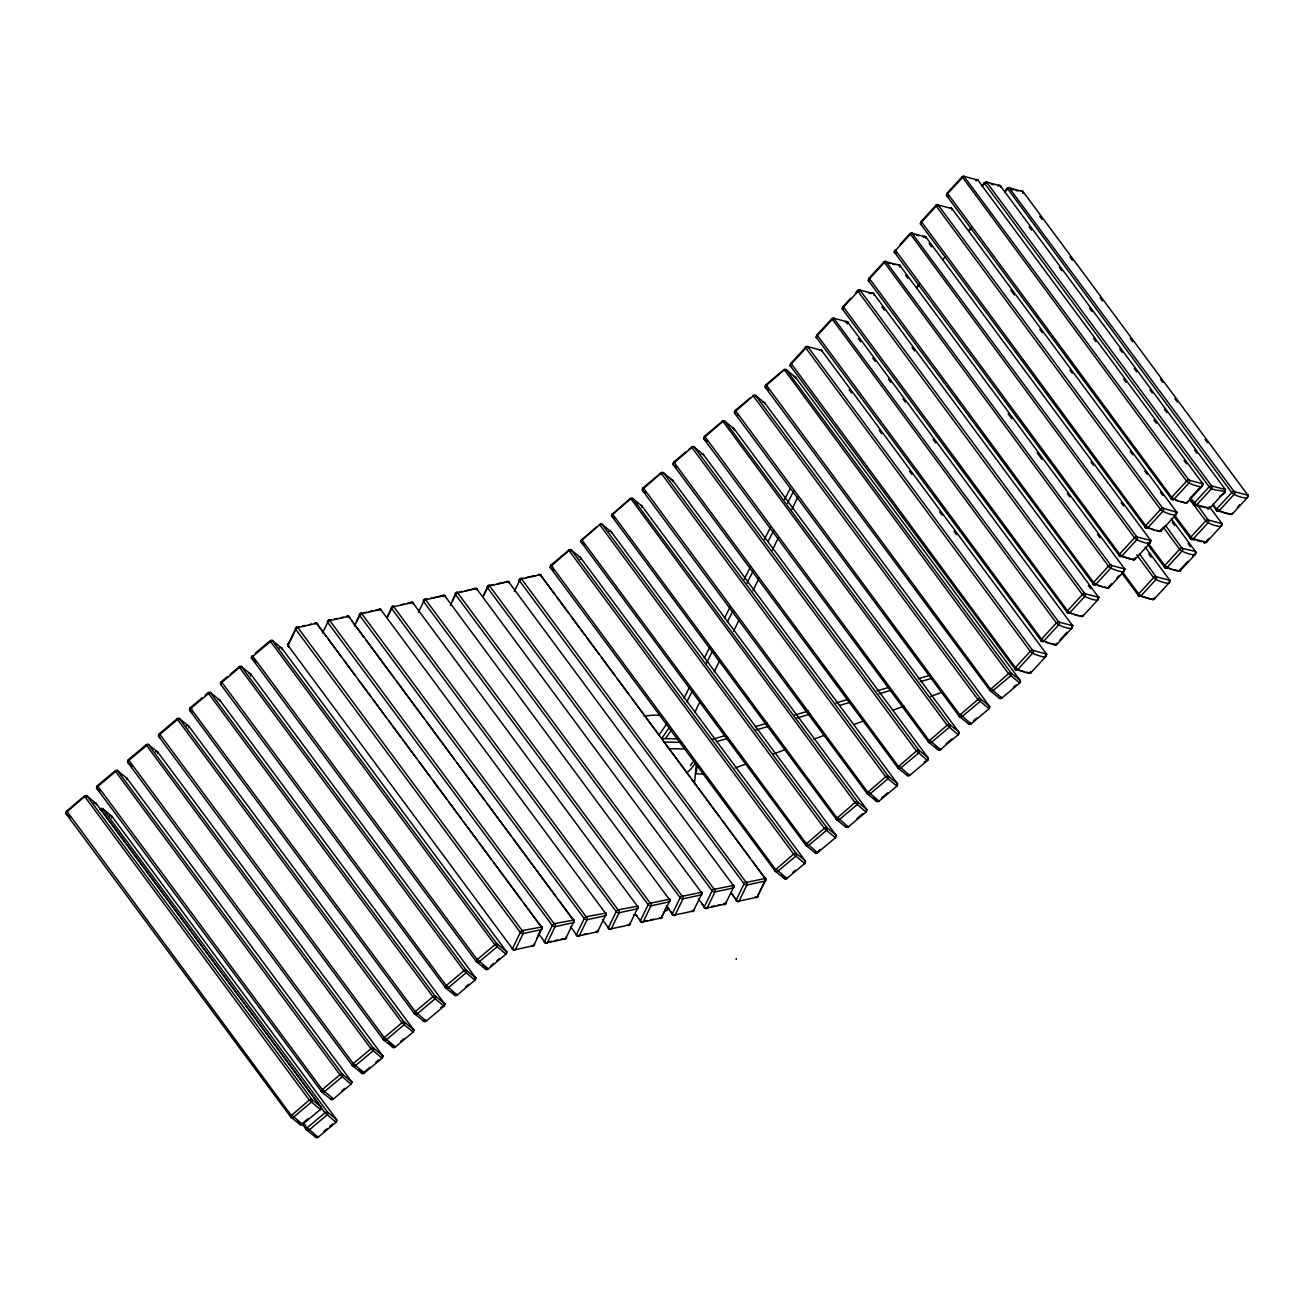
<?xml version="1.0" encoding="UTF-8"?>
<svg xmlns="http://www.w3.org/2000/svg" width="1314" height="1314" viewBox="0 0 1314 1314"><rect width="100%" height="100%" fill="white"/><g stroke="black" fill="none" stroke-linecap="round" stroke-linejoin="round"><path stroke-width="1.5" d="M291.494 1115.75L66.718 810.984A2.185 1.889 -50.9 0 0 66.193 813.908L290.755 1116.999L299.74 1124.291A2.185 1.889 -50.9 0 0 302.532 1124.423L302.696 1124.242M307.213 1128.529L303.665 1122.797M775.835 869.802L550.796 564.889L552.553 566.235M806.55 844.031L581.79 539.726L596.523 526.881M837.248 818.261L612.505 513.971L630.178 498.63A2.185 1.889 -50.9 0 1 632.97 498.762L641.955 506.054L866.517 809.145A2.185 1.051 -36.5 0 1 866.632 810.032M867.963 792.49L643.187 487.724A2.185 1.889 -50.9 0 0 642.661 490.648L867.224 793.722L876.208 801.014A2.185 1.889 -50.9 0 0 879 801.146L879.165 800.982M898.661 766.719L673.622 461.805L675.38 463.169M929.376 740.948L704.6 436.182A2.185 1.889 -50.9 0 0 704.074 439.106L928.637 742.18L937.621 749.473A2.185 1.051 -36.5 0 0 938.705 749.555M960.074 715.177L735.298 410.411A2.185 1.889 -50.9 0 0 734.772 413.335L959.335 716.409L968.319 723.702A2.185 1.889 -50.9 0 0 971.112 723.85L971.095 723.373M990.789 689.407L766.013 384.641A2.185 1.889 -50.9 0 0 765.487 387.564L990.05 690.638L999.034 697.931A2.185 1.889 -50.9 0 0 1001.826 698.079L1001.531 697.225A2.185 1.051 -36.5 0 1 999.034 697.931M694.433 783.702L696.453 763.352M696.995 766.259L696.239 773.897L704.14 774.012M342.445 1074.376L117.275 770.431M373.422 1048.375L148.252 744.43L157.894 752.249L382.867 1056.029L373.472 1048.03A2.185 1.051 -36.5 0 0 370.975 1048.753L353.269 1063.601A2.185 1.051 -36.5 0 0 352.448 1065.687L352.842 1066.015M404.4 1022.374L179.246 718.429L188.871 726.248L413.844 1030.028L404.449 1022.029A2.185 1.051 -36.5 0 0 401.953 1022.752L384.246 1037.6A2.185 1.051 -36.5 0 0 383.425 1039.686L383.836 1040.015M435.394 996.373L210.224 692.412L219.865 700.247L444.822 1004.027L435.443 996.028A2.185 1.051 -36.5 0 0 432.93 996.751L415.224 1011.599A2.185 1.051 -36.5 0 0 414.419 1013.685L414.813 1014.014M466.371 970.373L241.201 666.412L250.843 674.246L475.816 978.027M497.349 944.372L272.195 640.411L281.82 648.245L506.793 952.026L497.398 944.027A2.185 1.051 -36.5 0 0 494.902 944.733L477.196 959.598A2.185 1.051 -36.5 0 0 476.374 961.667L476.785 962.012M316.559 623.082L541.023 926.551A2.185 1.051 -36.5 0 1 542.009 927.7A2.185 1.396 25.9 0 1 541.434 929.589L533.648 945.669L515.384 949.628A2.185 1.298 77.8 0 1 513.511 949.611A2.185 1.051 -36.5 0 1 512.542 948.478L520.328 932.398A2.185 1.051 -36.5 0 1 522.758 930.526L541.746 926.994M348.522 616.151L572.986 919.619A2.185 1.051 -36.5 0 1 573.972 920.753A2.185 1.396 25.9 0 1 573.397 922.658L565.611 938.738L547.347 942.696A2.185 1.298 77.8 0 1 545.474 942.664A2.185 1.051 -36.5 0 1 544.489 941.53L552.291 925.467A2.185 1.051 -36.5 0 1 554.722 923.594L573.709 920.046M380.485 609.203L605.935 913.821A2.185 1.396 25.9 0 1 605.36 915.727L597.574 931.79L579.31 935.765A2.185 1.298 77.8 0 1 578.111 936.291M412.448 602.272L637.898 906.89A2.185 1.396 25.9 0 1 637.306 908.795L629.521 924.859L611.256 928.817A2.185 1.298 77.8 0 1 609.4 928.801A2.185 1.051 -36.5 0 1 608.415 927.668L616.2 911.588A2.185 1.051 -36.5 0 1 618.648 909.715L637.619 906.184M444.411 595.341L668.875 898.809A2.185 1.051 -36.5 0 1 669.861 899.959A2.185 1.396 25.9 0 1 669.269 901.847L661.484 917.928L643.219 921.886A2.185 1.298 77.8 0 1 641.363 921.87A2.185 1.051 -36.5 0 1 640.378 920.72L635.549 914.216M476.374 588.409L701.807 893.011A2.185 1.396 25.9 0 1 701.233 894.916L693.447 910.98L675.182 914.955A2.185 1.298 77.8 0 1 673.639 915.267M508.337 581.461L733.77 886.079A2.185 1.396 25.9 0 1 733.196 887.985L725.41 904.048L707.146 908.007A2.185 1.298 77.8 0 1 705.289 907.99A2.185 1.051 -36.5 0 1 704.304 906.857L698.26 898.71M540.284 574.53L764.748 878.015A2.185 1.051 -36.5 0 1 765.734 879.148A2.185 1.396 25.9 0 1 765.159 881.053L757.373 897.117L739.109 901.076A2.185 1.298 77.8 0 1 737.236 901.059A2.185 1.051 -36.5 0 1 736.267 899.926L731.438 893.405M513.413 950.006L287.98 645.388A2.185 1.396 25.9 0 1 288.554 643.482L296.34 627.419L299.378 626.762M545.376 943.074L538.461 933.383M577.339 936.126L570.424 926.452M609.302 929.195L602.387 919.521M673.228 915.332L667.282 906.775M705.175 908.385L701.66 903.096M84.917 796.235L66.998 811.838A2.185 1.051 -36.5 0 0 66.193 813.908L70.677 817.554M100.143 808.898A2.185 1.889 -50.9 0 1 102.935 809.03L111.92 816.322L336.483 1119.413A2.185 1.051 -36.5 0 1 335.661 1121.483L336.138 1122.452L325.001 1112.827L100.636 808.997M317.758 1137.086L307.295 1127.675L325.001 1112.827A2.185 1.051 -36.5 0 1 327.498 1112.104L336.483 1119.413A2.185 1.889 -50.9 0 1 335.957 1122.337L318.251 1137.185A2.185 1.889 -50.9 0 1 315.459 1137.053L306.474 1129.761L302.861 1124.866M569.258 550.27L551.354 565.874A2.185 1.051 -36.5 0 0 550.533 567.944L775.096 871.034L784.08 878.327A2.185 1.051 -36.5 0 0 785.164 878.393M599.972 524.516L582.053 540.103A2.185 1.051 -36.5 0 0 581.248 542.189L805.811 845.263L814.795 852.556A2.185 1.889 -50.9 0 0 817.587 852.687L817.554 852.211M630.671 498.745L612.767 514.332A2.185 1.051 -36.5 0 0 611.946 516.418L836.509 819.493L845.493 826.785A2.185 1.889 -50.9 0 0 848.286 826.917L848.269 826.44M661.385 472.974L643.466 488.562A2.185 1.051 -36.5 0 0 642.661 490.648L645.65 493.079M692.084 447.203L674.181 462.791A2.185 1.051 -36.5 0 0 673.359 464.877L897.922 767.951L906.906 775.244A2.185 1.889 -50.9 0 0 909.699 775.391L909.419 774.537A2.185 1.051 -36.5 0 1 906.906 775.244M722.799 421.433L704.879 437.02A2.185 1.051 -36.5 0 0 704.074 439.106L707.063 441.537M753.497 395.662L735.594 411.266A2.185 1.051 -36.5 0 0 734.772 413.335L737.778 415.766M784.212 369.891L766.308 385.495A2.185 1.051 -36.5 0 0 765.487 387.564L768.476 389.995M786.38 878.36L787.053 878.59A2.185 1.889 -50.9 0 1 784.08 878.327L781.666 875.058M817.094 852.589L820.248 849.37M1032.804 650.578L807.683 346.584L821.677 350.378M1058.854 622.195L833.733 318.202L847.727 322.012M1084.904 593.829L859.783 289.836M1110.938 565.447L885.833 261.453M1136.988 537.081L911.867 233.087M1163.038 508.715L937.917 204.705M1156.106 576.912L1139.337 553.654M1189.088 480.333L963.967 176.339L977.961 180.149M1182.157 548.529L1165.387 525.272M1211.672 486.065L986.551 182.071L1000.545 185.865M1208.207 520.163L1197.481 505.052M1234.257 491.781L1009.136 187.787L1023.13 191.598M522.545 931.15L297.49 627.074M554.508 924.218L329.453 620.142M586.471 917.287L361.416 613.195M618.434 910.339L393.379 606.263M650.397 903.408L425.342 599.332M682.36 896.476L457.305 592.4M714.323 889.529L489.251 585.453M746.286 882.597L521.215 578.521M1206.876 542.091L1206.334 542.304A2.185 1.774 -75.8 0 1 1203.805 542.304L1204.544 542.682M291.215 1115.685L309.266 1100.064A2.185 1.051 -36.5 0 1 311.779 1099.342L320.764 1106.634A2.185 1.889 -50.9 0 1 320.238 1109.558L302.532 1124.423L291.577 1114.913A2.185 1.051 -36.5 0 0 290.755 1116.999A2.185 1.889 -50.9 0 0 293.548 1117.13L311.254 1102.265A2.185 1.889 -50.9 0 0 311.779 1099.342L87.217 796.268A2.185 1.889 -50.9 0 0 84.424 796.136L309.266 1100.064L320.501 1109.706L319.943 1108.72A2.185 1.051 -36.5 0 0 320.764 1106.634L96.201 803.56L87.217 796.268A2.185 1.051 -36.5 0 0 84.704 796.974L85.196 796.317M306.934 1128.447L307.295 1127.675A2.185 1.051 -36.5 0 0 306.474 1129.761A2.185 1.889 -50.9 0 0 309.266 1129.892L326.972 1115.028A2.185 1.889 -50.9 0 0 327.498 1112.104L102.935 809.03A2.185 1.051 -36.5 0 0 100.439 809.736L99.963 808.767M775.556 869.72L793.623 854.1A2.185 1.051 -36.5 0 1 796.12 853.394L805.104 860.686A2.185 1.889 -50.9 0 1 804.579 863.61L786.872 878.458L775.917 868.948A2.185 1.051 -36.5 0 0 775.096 871.034A2.185 1.889 -50.9 0 0 777.888 871.166L795.594 856.317A2.185 1.889 -50.9 0 0 796.12 853.394L571.557 550.303A2.185 1.889 -50.9 0 0 568.765 550.172L793.623 854.1L804.759 863.725L804.989 862.74M806.27 843.949L824.321 828.329A2.185 1.051 -36.5 0 1 826.835 827.623L835.819 834.916A2.185 1.889 -50.9 0 1 835.293 837.839L817.587 852.687L806.615 843.177A2.185 1.051 -36.5 0 0 805.811 845.263A2.185 1.889 -50.9 0 0 808.603 845.395L826.309 830.547A2.185 1.889 -50.9 0 0 826.835 827.623L602.272 524.532A2.185 1.889 -50.9 0 0 599.48 524.401L824.321 828.329L835.556 837.971L834.998 836.985A2.185 1.051 -36.5 0 0 835.819 834.916L611.256 531.825L602.272 524.532A2.185 1.051 -36.5 0 0 599.759 525.255L600.252 524.582M836.969 818.179L855.036 802.558A2.185 1.051 -36.5 0 1 857.533 801.852L866.517 809.145A2.185 1.889 -50.9 0 1 865.992 812.068L848.286 826.917L837.33 817.407A2.185 1.051 -36.5 0 0 836.509 819.493A2.185 1.889 -50.9 0 0 839.301 819.624L857.007 804.776A2.185 1.889 -50.9 0 0 857.533 801.852L632.97 498.762A2.185 1.051 -36.5 0 0 630.474 499.484L630.178 498.63M867.683 792.408L885.735 776.788A2.185 1.051 -36.5 0 1 888.248 776.081L897.232 783.374A2.185 1.889 -50.9 0 1 896.706 786.298L879 801.146L868.028 791.652A2.185 1.051 -36.5 0 0 867.224 793.722A2.185 1.889 -50.9 0 0 870.016 793.853L887.722 779.005A2.185 1.889 -50.9 0 0 888.248 776.081L663.685 473.007A2.185 1.889 -50.9 0 0 660.893 472.859L885.735 776.788L896.871 786.117M898.382 766.637L916.449 751.017A2.185 1.051 -36.5 0 1 918.946 750.31L927.93 757.603A2.185 1.889 -50.9 0 1 927.405 760.527L909.699 775.391L898.743 765.881A2.185 1.051 -36.5 0 0 897.922 767.951A2.185 1.889 -50.9 0 0 900.714 768.082L918.42 753.234A2.185 1.889 -50.9 0 0 918.946 750.31L694.383 447.236A2.185 1.889 -50.9 0 0 691.591 447.089L916.449 751.017L927.684 760.658L927.126 759.673A2.185 1.051 -36.5 0 0 927.93 757.603L703.368 454.529L694.383 447.236A2.185 1.051 -36.5 0 0 691.887 447.943L692.363 447.269M929.097 740.882L947.148 725.246A2.185 1.051 -36.5 0 1 949.661 724.54L958.645 731.832A2.185 1.051 -36.5 0 1 958.547 733.113M959.795 715.112L977.862 699.475A2.185 1.051 -36.5 0 1 980.359 698.769L989.343 706.061A2.185 1.889 -50.9 0 1 988.818 708.985L971.112 723.85L960.156 714.34A2.185 1.051 -36.5 0 0 959.335 716.409A2.185 1.889 -50.9 0 0 962.127 716.557L979.833 701.692A2.185 1.889 -50.9 0 0 980.359 698.769L755.796 395.695A2.185 1.889 -50.9 0 0 753.004 395.547L977.862 699.475L988.801 708.509M990.51 689.341L1008.561 673.704A2.185 1.051 -36.5 0 1 1011.074 672.998L1020.058 680.291A2.185 1.051 -36.5 0 1 1020.173 681.178M694.843 712.385L700.132 701.331M714.225 671.865L719.497 660.811M733.59 631.328L738.879 620.274M752.955 590.807L759.131 577.897M772.336 550.27L778.496 537.377M791.701 509.75L797.861 496.84M322.521 633.102L327.712 622.393A2.185 1.396 25.9 0 1 328.303 620.487L331.342 619.83M356.373 621.588L360.266 613.556A2.185 1.298 77.8 0 1 362.122 613.572L380.764 609.368M354.484 626.17L359.675 615.445A2.185 1.396 25.9 0 1 360.266 613.556M387.022 617.334L392.213 606.608A2.185 1.396 25.9 0 0 391.638 608.513L387.745 616.545M418.41 612.291L423.601 601.582A2.185 1.396 25.9 0 1 424.176 599.677L427.231 599.02M452.246 600.777L456.139 592.745A2.185 1.298 77.8 0 1 458.011 592.762L476.654 588.557M450.373 605.36L455.564 594.651A2.185 1.396 25.9 0 1 456.139 592.745M482.911 596.523L488.102 585.798L494.195 584.484M483.634 595.735L487.527 587.703A2.185 1.396 25.9 0 1 488.102 585.798A2.185 1.298 77.8 0 1 489.974 585.83L508.617 581.626M518.767 581.544L520.065 578.866L523.103 578.209M514.3 591.481L519.49 580.772A2.185 1.396 25.9 0 1 520.065 578.866A2.185 1.298 77.8 0 1 521.921 578.899L540.58 574.694M536.818 938.41L542.009 927.7L523.892 903.244M577.437 935.732A2.185 1.051 -36.5 0 1 576.452 934.599L584.237 918.535A2.185 1.051 -36.5 0 1 586.685 916.646L605.672 913.115M636.6 909.567L637.898 906.89A2.185 1.051 -36.5 0 0 636.912 905.757A2.185 1.298 77.8 0 1 637.306 908.795L619.058 912.754A2.185 1.396 25.9 0 1 616.2 911.588L391.638 608.513A2.185 1.051 -36.5 0 1 394.085 606.641L412.727 602.436M660.449 918.092L659.628 917.895A2.185 1.298 77.8 0 0 661.484 917.928A2.185 1.396 25.9 0 0 662.059 916.022L665.968 907.99M756.453 896.706A2.185 1.051 -36.5 0 1 755.501 897.084A2.185 1.298 77.8 0 0 757.373 897.117A2.185 1.396 25.9 0 0 757.948 895.212L765.734 879.148L752.462 861.212M683.904 698.243L689.456 687.304M704.238 658.133L709.774 647.194M724.556 618.023L730.091 607.084M743.954 579.737L750.425 566.975M764.272 539.627L770.743 526.865M784.606 499.517L790.141 488.578M686.811 701.873L692.347 690.934M706.209 663.586L712.664 650.824M727.447 621.653L732.998 610.714M746.845 583.367L753.316 570.605M768.099 541.434L773.65 530.495M787.497 503.147L793.968 490.385M690.474 765.619L692.692 762.219M658.922 735.134L667.019 723.505M669.697 726.971L661.599 738.599L677.794 738.797M665.475 738.599L671.142 730.453M569.537 550.352L569.061 551.009A2.185 1.051 -36.5 0 1 571.557 550.303L580.542 557.596L805.104 860.686A2.185 1.051 -36.5 0 1 804.694 862.378M630.95 498.811L855.036 802.558L866.271 812.2L865.712 811.214M661.665 473.04L661.172 473.713A2.185 1.051 -36.5 0 1 663.685 473.007L672.669 480.3L897.232 783.374A2.185 1.051 -36.5 0 1 896.805 785.066M723.078 421.498L947.148 725.246L958.3 734.887L958.514 733.902M753.776 395.728L753.3 396.401A2.185 1.051 -36.5 0 1 755.796 395.695L764.781 402.987L989.343 706.061A2.185 1.051 -36.5 0 1 988.933 707.753M784.491 369.973L1008.561 673.704L1019.5 682.738M790.322 365.325A2.185 1.774 -75.8 0 1 790.962 363.255L805.843 347.044A2.185 1.774 -75.8 0 1 808.373 347.044A2.185 1.051 -36.5 0 0 805.745 348.259L790.864 364.471A2.185 1.051 -36.5 0 0 790.699 366.294L1015.591 669.762M816.257 337.484L816.75 337.928A2.185 1.774 -75.8 0 1 817.012 334.873L831.893 318.661A2.185 1.774 -75.8 0 1 834.423 318.678A2.185 1.051 -36.5 0 0 831.795 319.877L816.914 336.088A2.185 1.051 -36.5 0 0 816.75 337.928L1041.641 641.38M1067.691 613.014L842.8 309.562A2.185 1.774 -75.8 0 1 843.062 306.507L850.503 298.393M855.463 292.989L857.943 290.295A2.185 1.774 -75.8 0 1 860.473 290.295L873.777 293.63M1093.724 584.648L868.833 281.18A2.185 1.774 -75.8 0 1 869.096 278.125L883.977 261.913A2.185 1.774 -75.8 0 1 886.507 261.929L899.811 265.264M900.106 244.355L910.027 233.547A2.185 1.774 -75.8 0 1 912.557 233.564L925.861 236.898M1145.824 527.899L920.933 224.431A2.185 1.774 -75.8 0 1 921.196 221.393L936.077 205.181A2.185 1.774 -75.8 0 1 938.607 205.181L951.911 208.515L1176.786 512.296L1163.169 508.255A2.185 1.051 -36.5 0 0 1160.541 509.471L1145.66 525.682A2.185 1.051 -36.5 0 0 1145.496 527.522L1145.578 527.735M949.168 196.624L946.983 196.065A2.185 1.774 -75.8 0 1 947.246 193.01L962.127 176.799A2.185 1.774 -75.8 0 1 964.657 176.815A2.185 1.051 -36.5 0 0 962.029 178.014L947.148 194.226A2.185 1.051 -36.5 0 0 946.983 196.065L1171.874 499.517M982.231 185.225L984.712 182.531A2.185 1.774 -75.8 0 1 987.241 182.531A2.185 1.051 -36.5 0 0 984.613 183.746L982.133 186.44M916.745 286.879L919.225 284.185M968.845 230.131L971.325 227.437M1004.816 190.957L1007.296 188.247A2.185 1.774 -75.8 0 1 1009.825 188.263A2.185 1.051 -36.5 0 0 1007.197 189.479L1004.717 192.173M916.646 288.095L919.127 285.401M942.696 259.729L945.177 257.018M968.746 231.363L971.227 228.652M1043.431 657.986L1045.911 655.292A2.185 1.051 -36.5 0 0 1046.075 653.452L821.431 350.165M1059.56 640.427L1067.001 632.313M1109.164 586.389L1111.644 583.679M1116.604 578.275L1119.085 575.581M1150.095 541.795L1147.615 544.505L1164.943 567.714M1160.853 530.018A2.185 1.051 -36.5 0 0 1161.264 529.641L1163.744 526.93M1189.794 498.564L1199.715 487.757M1219.819 496.183C1234.996 487.79 1214.596 493.473 1209.176 486.821L984.17 182.761L986.896 183.089M1179.529 570.177A2.185 1.051 -36.5 0 0 1180.383 569.471L1187.823 561.357M1192.784 555.953L1195.264 553.26A2.185 1.051 -36.5 0 0 1195.428 551.42L1171.283 518.833M1206.433 541.089L1208.913 538.395M1237.443 507.319L1239.923 504.609M522.266 930.985L522.758 930.526A2.185 1.298 77.8 0 1 523.169 933.564L515.384 949.628A2.185 1.396 25.9 0 1 512.542 948.478M554.229 924.054L554.722 923.594A2.185 1.298 77.8 0 1 555.132 926.616L547.347 942.696A2.185 1.396 25.9 0 1 544.489 941.53M586.192 917.123L586.685 916.646A2.185 1.298 77.8 0 1 587.095 919.685L579.31 935.765A2.185 1.396 25.9 0 1 576.452 934.599M618.155 910.191L618.648 909.715A2.185 1.298 77.8 0 1 619.058 912.754L611.256 928.817A2.185 1.396 25.9 0 1 608.415 927.668M650.118 903.244L669.582 899.236M682.081 896.312L701.545 892.305M714.028 889.381L733.508 885.373M745.991 882.45L765.471 878.442L764.748 878.015A2.185 1.298 77.8 0 1 765.159 881.053L746.894 885.012A2.185 1.396 25.9 0 1 744.053 883.846L519.49 580.772A2.185 1.051 -36.5 0 1 521.921 578.899L521.1 578.702M66.718 810.984L84.424 796.136L85.919 797.352M321.864 1092.016L96.891 788.597A2.185 1.889 -50.9 0 1 97.417 785.673L115.123 770.825L339.981 1074.753L351.216 1084.395L350.657 1083.409M132.369 766.243L127.885 762.596A2.185 1.889 -50.9 0 1 128.411 759.673L146.117 744.824A2.185 1.889 -50.9 0 1 148.909 744.956A2.185 1.051 -36.5 0 0 146.396 745.662L128.706 760.527A2.185 1.051 -36.5 0 0 127.885 762.596L352.448 1065.687L362.089 1073.472M160.357 737.811L158.863 736.596A2.185 1.889 -50.9 0 1 159.388 733.672L177.094 718.824A2.185 1.889 -50.9 0 1 179.887 718.955A2.185 1.051 -36.5 0 0 177.39 719.661L159.684 734.526A2.185 1.051 -36.5 0 0 158.863 736.596L383.425 1039.686L393.067 1047.472M202.175 697.767L190.382 707.671A2.185 1.889 -50.9 0 0 189.857 710.595L414.419 1013.685L424.061 1021.471L423.404 1020.978A2.185 1.051 -36.5 0 0 425.9 1020.255L426.459 1021.241L415.224 1011.599L190.103 707.54L191.877 708.887M205.132 695.287L208.072 692.823A2.185 1.889 -50.9 0 1 210.881 692.954A2.185 1.051 -36.5 0 0 208.368 693.661L190.661 708.525A2.185 1.051 -36.5 0 0 189.857 710.595L192.846 713.026M445.791 988.013L220.834 684.594A2.185 1.889 -50.9 0 1 221.36 681.67L227.256 676.726M230.213 674.246L239.066 666.822A2.185 1.889 -50.9 0 1 241.858 666.954A2.185 1.051 -36.5 0 0 239.362 667.66L221.655 682.524A2.185 1.051 -36.5 0 0 220.834 684.594L220.489 684.019M255.294 653.189L270.043 640.821L494.902 944.733L506.136 954.391L505.578 953.406M643.187 487.724L660.893 472.859L662.387 474.075M685.694 452.049L673.885 461.953A2.185 1.889 -50.9 0 0 673.359 464.877L676.365 467.308M688.635 449.569L691.591 447.089M704.6 436.182L722.306 421.318A2.185 1.889 -50.9 0 1 725.098 421.466L734.083 428.758L958.645 731.832A2.185 1.889 -50.9 0 1 958.12 734.756L940.413 749.621A2.185 1.889 -50.9 0 1 937.621 749.473L935.207 746.221M735.298 410.411L750.048 398.027M766.013 384.641L783.719 369.776A2.185 1.889 -50.9 0 1 786.511 369.924L795.496 377.217L1020.058 680.291A2.185 1.889 -50.9 0 1 1019.533 683.214L1001.826 698.079L990.871 688.569A2.185 1.051 -36.5 0 0 990.05 690.638A2.185 1.889 -50.9 0 0 992.842 690.786L1010.548 675.922A2.185 1.889 -50.9 0 0 1011.074 672.998L786.511 369.924A2.185 1.051 -36.5 0 0 783.998 370.63L783.719 369.776M302.236 1123.569L308.133 1118.625M341.804 1090.834L344.744 1088.37M363.929 1072.273L369.842 1067.313M375.738 1062.353L378.678 1059.889M400.819 1041.312L403.776 1038.832M440.65 1007.887L443.606 1005.407A2.185 1.051 -36.5 0 0 444.428 1003.321A2.185 1.889 -50.9 0 1 443.902 1006.245L426.196 1021.109A2.185 1.889 -50.9 0 1 423.404 1020.978M465.731 986.83L468.687 984.35M490.812 965.79L493.768 963.31M496.725 960.83L499.665 958.349M323.868 1131.387L326.808 1128.907M329.765 1126.427L332.721 1123.963M792.49 872.66L795.446 870.18M856.859 818.638L862.756 813.694M881.661 797.828L887.558 792.884M924.169 762.153L927.799 759.361M946.014 743.823L951.927 738.862M973.773 720.515L976.729 718.052M1013.34 687.321L1016.28 684.84M736.349 959.187C736.398 959.565 735.791 958.103 736.382 959.105M316.855 623.247L298.196 627.451A2.185 1.298 77.8 0 0 296.34 627.419A2.185 1.396 25.9 0 0 295.765 629.324L287.98 645.388A2.185 1.051 -36.5 0 0 288.949 646.521L288.242 646.324M348.801 616.299L330.159 620.504A2.185 1.298 77.8 0 0 328.303 620.487M444.69 595.488L426.048 599.693A2.185 1.298 77.8 0 0 424.176 599.677M1188.841 480.119L1202.885 483.831L977.715 179.936M1162.791 508.485L1163.169 508.255A2.185 1.774 -75.8 0 1 1162.906 511.31L1148.025 527.522A2.185 1.774 -75.8 0 1 1145.496 527.522L1149.881 528.622M1211.426 485.852L1225.469 489.564M1136.741 536.868L1150.801 540.58L925.614 236.668M1110.708 565.234L1124.751 568.946M1234.01 491.567L1248.054 495.296M1084.658 593.616L1098.701 597.328M1207.96 519.95L1222.02 523.662L1209.406 506.744M1058.608 621.982L1072.651 625.694M1181.91 548.316L1195.428 551.42A2.185 1.774 -75.8 0 1 1195.165 554.475L1180.284 570.687A2.185 1.774 -75.8 0 1 1177.755 570.67L1173.386 569.57M1032.558 650.348L1046.617 654.076M1155.877 576.682L1169.92 580.41L1145.233 547.199M735.232 767.934L744.808 764.419M773.552 753.908L785.049 749.703M813.793 739.174L825.291 734.969M854.034 724.457L863.626 720.943M892.37 710.431L903.868 706.226M930.69 696.404L942.187 692.199M497.152 944.125L497.398 944.027A2.185 1.889 -50.9 0 1 496.873 946.951L479.167 961.815A2.185 1.889 -50.9 0 1 476.374 961.667L251.483 658.018M466.158 970.126L475.799 978.076M435.18 996.127L435.443 996.028A2.185 1.889 -50.9 0 1 434.918 998.952L417.211 1013.817A2.185 1.889 -50.9 0 1 414.419 1013.685L414.616 1013.8M404.203 1022.128L404.449 1022.029A2.185 1.889 -50.9 0 1 403.924 1024.953L386.217 1039.817A2.185 1.889 -50.9 0 1 383.425 1039.686L383.639 1039.801M373.209 1048.129L373.472 1048.03A2.185 1.889 -50.9 0 1 372.946 1050.954L355.24 1065.818A2.185 1.889 -50.9 0 1 352.448 1065.687L352.645 1065.802M342.231 1074.129L351.873 1082.03L126.916 778.249L117.258 770.464M712.303 739.355L726.034 735.314M755.451 726.642L767.228 723.176M794.691 715.095L808.422 711.055M835.885 702.974L847.645 699.508M877.079 690.852L888.839 687.386M918.256 678.73L930.033 675.265M716.327 741.687L728.104 738.222M755.566 730.141L769.298 726.1M796.76 718.019L810.492 713.978M839.909 705.322L849.715 702.432M879.132 693.776L890.908 690.31M920.326 681.638L932.102 678.188M302.417 626.105L305.472 625.431M308.511 624.774L311.549 624.117M334.38 619.157L337.435 618.5M340.474 617.843L343.512 617.186M363.305 612.882L366.343 612.225M369.398 611.568L372.437 610.911M375.476 610.238L378.514 609.581A2.185 1.298 77.8 0 1 380.387 609.614A2.185 1.051 -36.5 0 1 381.503 610.369M401.345 604.637L404.4 603.964M407.439 603.307L410.477 602.65A2.185 1.298 77.8 0 1 412.35 602.666A2.185 1.051 -36.5 0 1 413.335 603.816A2.185 1.396 25.9 0 0 412.021 602.83M430.269 598.363L442.44 595.718A2.185 1.298 77.8 0 1 444.313 595.735A2.185 1.051 -36.5 0 1 445.298 596.868A2.185 1.396 25.9 0 0 444.937 596.49M459.177 592.072L462.232 591.415M465.271 590.758L474.403 588.771A2.185 1.298 77.8 0 1 476.276 588.803A2.185 1.051 -36.5 0 1 477.245 589.937A2.185 1.396 25.9 0 0 474.403 588.771M497.234 583.827L506.366 581.839A2.185 1.298 77.8 0 1 508.222 581.872A2.185 1.051 -36.5 0 1 509.208 583.005M526.158 577.552L535.291 575.565M548.529 942.007L551.568 941.35M554.607 940.693L557.662 940.019M560.7 939.362L563.739 938.705A2.185 1.298 77.8 0 0 565.611 938.738A2.185 1.396 25.9 0 0 566.186 936.833A2.185 1.051 -36.5 0 1 565.595 937.638M583.531 934.418L586.57 933.745M644.402 921.196L647.441 920.539M650.496 919.882L653.534 919.225M708.328 907.333L705.487 908.467M711.367 906.676L714.422 906.003M717.46 905.346L720.499 904.689M756.338 897.068L755.501 897.084L756.338 897.298M724.375 903.999L723.554 904.032A2.185 1.051 -36.5 0 0 724.967 903.326M659.628 917.895L660.449 917.878M628.486 924.81L627.665 924.842A2.185 1.051 -36.5 0 0 628.618 924.448M596.014 932.119A2.185 1.298 77.8 0 0 597.574 931.79A2.185 1.396 25.9 0 0 598.149 929.885A2.185 1.051 -36.5 0 1 595.702 931.774L596.523 931.741M532.613 945.62L531.776 945.637A2.185 1.051 -36.5 0 0 532.252 945.489M581.363 540.12L581.478 539.824A2.185 1.889 -50.9 0 0 581.248 542.189L584.237 544.62M663.685 742.065L681.95 742.361M668.892 748.668L684.693 748.931M962.127 176.799L1186.591 481.105C1189.039 484.242 1204.839 489.169 1202.195 485.047A2.185 1.051 -36.5 0 0 1202.359 483.224A2.185 1.774 -75.8 0 1 1202.096 486.279L1187.215 502.49A2.185 1.774 -75.8 0 1 1184.686 502.474L1180.301 501.357M1007.296 188.247L1231.76 492.553C1234.437 495.789 1248.169 500.01 1247.61 496.889M947.246 193.01L1171.71 497.316C1174.158 500.453 1189.958 505.381 1187.314 501.275M921.196 221.393L1145.66 525.682C1148.108 528.836 1163.908 533.763 1161.264 529.641M910.027 233.547L1134.491 537.837C1137.185 541.072 1150.9 545.31 1150.358 542.189M883.977 261.913L1108.441 566.219C1110.905 569.356 1126.706 574.284 1124.061 570.177A2.185 1.051 -36.5 0 0 1124.209 568.338L899.581 265.05M869.096 278.125L1093.56 582.431C1096.254 585.666 1109.969 589.887 1109.427 586.767M843.062 306.507L1067.526 610.796C1070.204 614.032 1083.919 618.27 1083.377 615.149M831.893 318.661L1056.357 622.967C1058.805 626.105 1074.606 631.032 1071.961 626.909A2.185 1.051 -36.5 0 0 1072.125 625.086L847.481 321.799M817.012 334.873L1041.476 639.179C1043.924 642.316 1059.725 647.244 1057.08 643.137A2.185 1.051 -36.5 0 1 1055.733 644.106M790.962 363.255L1015.426 667.545C1017.874 670.698 1033.675 675.626 1031.03 671.503M208.072 692.823L432.93 996.751L444.165 1006.393L443.606 1005.407M128.411 759.673L353.269 1063.601L364.389 1072.947M489.137 585.633L489.974 585.83A2.185 1.051 -36.5 0 0 487.527 587.703L712.089 890.793A2.185 1.396 25.9 0 0 714.931 891.943L733.196 887.985A2.185 1.298 77.8 0 0 732.801 884.946L733.393 885.537M457.173 592.565L458.011 592.762A2.185 1.051 -36.5 0 0 455.564 594.651L680.126 897.725A2.185 1.396 25.9 0 0 682.968 898.875L701.233 894.916A2.185 1.298 77.8 0 0 700.838 891.878L701.43 892.485M425.227 599.496L426.048 599.693A2.185 1.051 -36.5 0 0 423.601 601.582L648.163 904.656A2.185 1.396 25.9 0 0 651.005 905.822L669.269 901.847A2.185 1.298 77.8 0 0 668.875 898.809L669.467 899.417M393.264 606.444L394.085 606.641A2.185 1.298 77.8 0 0 392.443 606.28M361.301 613.375L362.122 613.572A2.185 1.051 -36.5 0 0 359.675 615.445L584.237 918.535A2.185 1.396 25.9 0 0 587.095 919.685L605.36 915.727A2.185 1.298 77.8 0 0 604.949 912.688L605.54 913.296M329.338 620.307L330.159 620.504A2.185 1.051 -36.5 0 0 327.712 622.393L552.291 925.467A2.185 1.396 25.9 0 0 555.132 926.616L573.397 922.658A2.185 1.298 77.8 0 0 572.986 919.619L573.577 920.227M297.375 627.238L298.196 627.451A2.185 1.051 -36.5 0 0 295.765 629.324L520.328 932.398A2.185 1.396 25.9 0 0 523.169 933.564L541.434 929.589A2.185 1.298 77.8 0 0 541.023 926.551L541.631 927.158M724.375 904.229L723.554 904.032A2.185 1.298 77.8 0 0 725.41 904.048A2.185 1.396 25.9 0 0 725.985 902.143M628.486 925.04L627.665 924.842A2.185 1.298 77.8 0 0 629.521 924.859A2.185 1.396 25.9 0 0 630.112 922.954M595.702 931.774L596.523 931.971M532.613 945.834L531.776 945.637A2.185 1.298 77.8 0 0 533.648 945.669A2.185 1.396 25.9 0 0 534.223 943.764M991.282 184.19L993.466 184.748M1011.665 189.364L1013.866 189.922M1016.051 190.481L1018.235 191.023M938.262 205.723L935.617 205.23L1160.541 509.471C1162.989 512.624 1178.789 517.552 1176.145 513.429A2.185 1.051 -36.5 0 0 1176.309 511.589A2.185 1.774 -75.8 0 1 1176.046 514.645L1161.165 530.856A2.185 1.774 -75.8 0 1 1158.636 530.84L1156.451 530.298M912.212 234.106L914.413 234.664M916.597 235.206L918.798 235.764M897.068 253.372L894.391 252.354M888.363 263.03L890.547 263.588M892.748 264.147L894.933 264.689M860.128 290.854L857.401 290.525L1082.408 594.585C1084.855 597.739 1100.656 602.666 1098.011 598.543A2.185 1.051 -36.5 0 0 1098.176 596.704L873.531 293.416M868.883 293.071L871.083 293.63A2.185 1.774 -75.8 0 1 873.613 293.63A2.185 1.051 -36.5 0 1 873.761 295.059M808.028 347.586L805.301 347.257L1030.307 651.333C1032.755 654.487 1048.556 659.414 1045.911 655.292M1173.731 499.698L1171.546 499.139A2.185 1.051 -36.5 0 1 1171.71 497.316L1186.591 481.105A2.185 1.051 -36.5 0 1 1189.219 479.889A2.185 1.774 -75.8 0 1 1188.956 482.944L1174.075 499.156A2.185 1.774 -75.8 0 1 1171.546 499.139L1171.628 499.353M1175.915 500.256L1178.116 500.815M1205.069 507.647L1194.13 504.872L1190.5 499.977M1230.561 514.152L1216.715 510.588L1213.085 505.709M1152.066 529.181L1154.25 529.739M1192.849 539.528L1195.05 540.07M1197.235 540.629L1201.62 541.746M1130.401 558.664L1119.446 555.888L894.358 252.189M1171.185 569.011L1164.615 567.336A2.185 1.051 -36.5 0 1 1164.779 565.513L1179.66 549.301A2.185 1.051 -36.5 0 1 1182.288 548.086A2.185 1.774 -75.8 0 1 1182.025 551.141L1167.144 567.352A2.185 1.774 -75.8 0 1 1164.615 567.336L1164.697 567.549M1095.597 584.812L1093.396 584.254A2.185 1.051 -36.5 0 1 1093.56 582.431L1108.441 566.219A2.185 1.051 -36.5 0 1 1111.069 565.004A2.185 1.774 -75.8 0 1 1110.823 568.059L1095.925 584.27A2.185 1.774 -75.8 0 1 1093.396 584.254L1093.478 584.467M1097.781 585.371L1102.167 586.487M1104.351 587.029L1107.259 587.818M1152.427 599.266L1138.581 595.718L1121.663 572.904M1071.731 613.737L1067.362 612.636A2.185 1.051 -36.5 0 1 1067.526 610.796L1082.408 594.585A2.185 1.051 -36.5 0 1 1085.036 593.386A2.185 1.774 -75.8 0 1 1084.773 596.425L1069.892 612.636A2.185 1.774 -75.8 0 1 1067.362 612.636L1067.428 612.85M1073.932 614.295L1078.301 615.412M1043.497 641.561L1041.312 641.002A2.185 1.051 -36.5 0 1 1041.476 639.179L1056.357 622.967A2.185 1.051 -36.5 0 1 1058.985 621.752A2.185 1.774 -75.8 0 1 1058.723 624.807L1043.842 641.018A2.185 1.774 -75.8 0 1 1041.312 641.002L1041.394 641.216M1045.698 642.119L1047.882 642.677M1050.067 643.219L1055.191 644.714M1024.017 671.602L1015.262 669.384A2.185 1.051 -36.5 0 1 1015.426 667.545L1030.307 651.333A2.185 1.051 -36.5 0 1 1032.935 650.118A2.185 1.774 -75.8 0 1 1032.673 653.173L1017.792 669.384A2.185 1.774 -75.8 0 1 1015.262 669.384L1015.344 669.598M1026.218 672.16L1029.108 672.932M1207.977 508.419L1207.27 508.206A2.185 1.051 -36.5 0 0 1208.552 507.976M1204.511 542.518L1203.805 542.304A2.185 1.051 -36.5 0 0 1205.086 542.074M1158.636 530.84L1158.636 530.84A2.185 1.051 -36.5 0 0 1160.393 530.363M1133.292 559.436L1132.586 559.222A2.185 1.051 -36.5 0 0 1133.391 559.173M1081.208 616.184L1080.502 615.97A2.185 1.051 -36.5 0 0 1081.783 615.74M998.213 185.997L997.852 185.865A2.185 1.774 -75.8 0 1 1000.381 185.865L1225.42 489.646M937.851 204.803L938.607 205.181A2.185 1.051 -36.5 0 0 935.979 206.397L921.098 222.608A2.185 1.051 -36.5 0 0 920.933 224.431L920.441 223.988M911.817 233.169L912.557 233.564A2.185 1.051 -36.5 0 0 909.929 234.763L895.048 250.974A2.185 1.051 -36.5 0 0 894.883 252.814A2.185 1.774 -75.8 0 1 895.146 249.759L1119.61 554.048C1122.057 557.202 1137.858 562.129 1135.214 558.007A2.185 1.051 -36.5 0 1 1134.82 558.401M885.767 261.552L886.507 261.929A2.185 1.051 -36.5 0 0 883.879 263.145L868.997 279.356A2.185 1.051 -36.5 0 0 868.833 281.18L868.833 281.18M859.717 289.918L860.473 290.295A2.185 1.051 -36.5 0 0 857.845 291.511L842.964 307.722A2.185 1.051 -36.5 0 0 842.8 309.562L842.29 309.102M1230.66 513.873A2.185 1.051 -36.5 0 1 1229.855 513.922L1230.594 514.316M1208.009 508.584L1207.27 508.206A2.185 1.774 -75.8 0 0 1209.8 508.206L1209.898 506.99A2.185 1.051 -36.5 0 1 1209.488 507.368M1133.341 559.6L1132.586 559.222A2.185 1.774 -75.8 0 0 1135.115 559.238L1149.996 543.011A2.185 1.774 -75.8 0 0 1150.259 539.972A2.185 1.051 -36.5 0 1 1150.423 541.401M1153.478 598.56A2.185 1.051 -36.5 0 1 1151.721 599.053L1152.46 599.43M1124.685 569.044L1124.209 568.338A2.185 1.774 -75.8 0 1 1123.963 571.393L1109.065 587.604A2.185 1.774 -75.8 0 1 1106.536 587.588L1107.291 587.982M1081.241 616.348L1080.502 615.97A2.185 1.774 -75.8 0 0 1083.032 615.97L1097.913 599.759A2.185 1.774 -75.8 0 0 1098.176 596.704L1098.652 597.41M1030.176 672.226A2.185 1.051 -36.5 0 1 1028.402 672.702L1029.158 673.096M975.612 180.264L976.466 180.806M923.939 237.243L923.167 236.881A2.185 1.774 -75.8 0 1 925.697 236.881A2.185 1.051 -36.5 0 1 925.861 238.31M845.395 322.127L846.232 322.669M288.242 646.094L288.949 646.521A2.185 1.298 77.8 0 1 288.686 646.077M281.623 648.131L281.82 648.245A2.185 1.051 -36.5 0 1 281.935 649.132M219.652 700.132L219.865 700.247A2.185 1.051 -36.5 0 1 219.964 701.134M476.588 961.799L486.032 969.469M126.702 778.134L126.916 778.381A2.185 1.051 -36.5 0 1 126.801 779.547M445.594 987.799L445.397 987.668A2.185 1.051 -36.5 0 1 446.218 985.599L463.924 970.734A2.185 1.051 -36.5 0 1 466.421 970.028A2.185 1.889 -50.9 0 1 465.895 972.951L448.189 987.816A2.185 1.889 -50.9 0 1 445.397 987.668L455.038 995.47M321.667 1091.803L321.454 1091.688A2.185 1.051 -36.5 0 1 322.275 1089.602L339.981 1074.753A2.185 1.051 -36.5 0 1 342.494 1074.031A2.185 1.889 -50.9 0 1 341.969 1076.954L324.262 1091.819A2.185 1.889 -50.9 0 1 321.454 1091.688L331.112 1099.473M485.95 969.321L482.944 965.708M454.973 995.322L451.967 991.709M393.001 1047.34L388.796 1042.084M362.023 1073.341L359.018 1069.711M331.999 1098.865A2.185 1.051 -36.5 0 1 330.455 1098.98L331.029 1099.342M239.066 666.822L463.924 970.734L475.142 980.392L474.584 979.406M221.36 681.67L446.218 985.599L457.436 995.24L456.878 994.255A2.185 1.051 -36.5 0 1 456.418 994.599M177.094 718.824L401.953 1022.752L413.072 1032.081M159.388 733.672L384.246 1037.6L395.185 1046.634M146.117 744.824L370.975 1048.753L382.193 1058.394L381.635 1057.409A2.185 1.051 -36.5 0 0 382.456 1055.323A2.185 1.889 -50.9 0 1 381.931 1058.246L364.224 1073.111A2.185 1.889 -50.9 0 1 361.432 1072.98A2.185 1.051 -36.5 0 0 362.993 1072.865M97.417 785.673L322.275 1089.602L333.214 1098.635M753.004 395.547L754.499 396.762M723.8 422.533L722.125 421.203L722.585 422.172A2.185 1.051 -36.5 0 1 725.098 421.466L949.661 724.54A2.185 1.889 -50.9 0 1 949.135 727.463L931.429 742.328A2.185 1.889 -50.9 0 1 928.637 742.18A2.185 1.051 -36.5 0 1 929.458 740.111L940.676 749.752L940.118 748.766M614.952 518.849L611.946 516.418A2.185 1.889 -50.9 0 1 611.634 514.924M570.26 551.387L568.765 550.172L551.059 565.02A2.185 1.889 -50.9 0 0 550.533 567.944L553.523 570.391M256.312 662.24L251.401 657.887M99.897 791.028L96.891 788.597A2.185 1.051 -36.5 0 1 97.712 786.528L115.418 771.663A2.185 1.051 -36.5 0 1 117.915 770.957A2.185 1.889 -50.9 0 0 115.599 770.513M790.207 365.85L790.699 366.294A2.185 1.774 -75.8 0 1 790.453 365.85M1217.043 510.982L1216.715 510.588A2.185 1.051 -36.5 0 1 1216.879 508.764L1231.76 492.553A2.185 1.051 -36.5 0 1 1234.388 491.337A2.185 1.774 -75.8 0 1 1234.125 494.393L1219.244 510.604A2.185 1.774 -75.8 0 1 1216.715 510.588L1216.797 510.801M1194.459 505.249L1194.13 504.872A2.185 1.051 -36.5 0 1 1194.295 503.032L1209.176 486.821A2.185 1.051 -36.5 0 1 1211.804 485.622A2.185 1.774 -75.8 0 1 1211.541 488.66L1196.66 504.872A2.185 1.774 -75.8 0 1 1194.13 504.872L1194.212 505.085M1174.962 517.782L1190.993 539.348M1119.774 556.265L1119.446 555.888A2.185 1.051 -36.5 0 1 1119.61 554.048L1134.491 537.837A2.185 1.051 -36.5 0 1 1137.119 536.638A2.185 1.774 -75.8 0 1 1136.856 539.693L1121.975 555.904A2.185 1.774 -75.8 0 1 1119.446 555.888L1119.528 556.101M1138.893 596.096L1138.581 595.718A2.185 1.051 -36.5 0 1 1138.729 593.879L1153.626 577.667A2.185 1.051 -36.5 0 1 1156.254 576.468A2.185 1.774 -75.8 0 1 1155.992 579.507L1141.11 595.718A2.185 1.774 -75.8 0 1 1138.581 595.718L1138.647 595.932M847.07 323.425L847.399 323.835A2.185 1.051 -36.5 0 0 847.563 322.012A2.185 1.774 -75.8 0 0 845.428 321.651M1039.703 216.235L1042.117 219.504M1069.892 256.969L1072.306 260.238M1100.064 297.72L1102.479 300.972M1130.254 338.454L1132.668 341.706M1160.443 379.188L1162.857 382.44M1174.93 398.733L1177.344 402.002M1205.102 439.467L1207.517 442.736M1029.191 226.813L1031.605 230.065M1059.38 267.547L1061.794 270.799M1089.552 308.281L1091.967 311.533M1119.742 349.015L1122.156 352.283M1134.228 368.577L1136.643 371.829M1149.931 389.749L1152.345 393.017M1164.418 409.311L1166.832 412.563M1194.59 450.045L1197.005 453.297M1093.527 338.404L1095.942 341.656M1123.716 379.138L1126.131 382.39M1153.906 419.872L1156.32 423.141M1184.078 460.606L1186.493 463.875M1213.249 503.87C1214.481 510.653 1230.413 516.254 1232.729 513.101M1190.665 498.154L1196.298 504.74L1209.8 508.206L1224.681 491.994A2.185 1.774 -75.8 0 0 1224.944 488.956A2.185 1.051 -36.5 0 1 1225.305 489.974M1190.024 499.747L1205.71 520.919C1208.157 524.072 1223.958 529 1221.314 524.877A2.185 1.051 -36.5 0 0 1221.478 523.054A2.185 1.774 -75.8 0 1 1221.215 526.093L1206.334 542.304L1191.995 538.313L1175.127 515.959M1010.745 290.197L1014.359 295.075M1039.719 329.305L1042.133 332.557M1069.908 370.039L1072.323 373.291M1130.27 451.507L1132.684 454.759M1144.757 471.053L1147.171 474.321M1160.443 492.241L1162.857 495.509M1172.334 522.299L1174.749 525.551M1188.02 543.47L1190.435 546.739M1163.974 528.113L1179.66 549.301C1182.124 552.438 1197.908 557.366 1195.264 553.26M929.162 243.616L931.577 246.868M1090.949 461.953L1093.363 465.222M1121.121 502.687L1123.536 505.956M1147.878 542.698L1164.779 565.513C1167.226 568.65 1183.027 573.577 1180.383 569.471M1148.699 553.917L1151.113 557.185M1136.725 554.853L1153.626 577.667C1156.074 580.821 1171.874 585.748 1169.23 581.626A2.185 1.051 -36.5 0 0 1169.394 579.786A2.185 1.774 -75.8 0 1 1169.131 582.841L1154.25 599.053A2.185 1.774 -75.8 0 1 1151.721 599.053M905.527 275.234L907.941 278.502M1008.15 413.746L1011.78 418.64M1037.124 452.854L1041.953 459.374M1067.313 493.588L1069.727 496.84M1097.486 534.322L1099.9 537.59M1123.043 572.69L1138.729 593.879C1141.193 597.032 1156.977 601.96 1154.333 597.837M881.891 306.868L884.306 310.137M912.08 347.602L914.495 350.871M1088.353 585.502L1090.768 588.771M858.272 338.503L860.686 341.755M872.759 358.065L875.173 361.317M888.445 379.237L890.859 382.505M902.932 398.799L905.346 402.051M933.121 439.533L935.535 442.785M849.123 389.683L851.538 392.952M879.296 430.417L881.727 433.686M909.485 471.168L911.9 474.42M939.674 511.902L942.089 515.154M954.161 531.447L956.576 534.716M873.794 797.762L876.208 801.014A2.185 1.051 -36.5 0 0 877.768 800.916M538.329 574.908A2.185 1.298 77.8 0 1 540.185 574.924A2.185 1.051 -36.5 0 1 541.171 576.058L554.459 593.994M556.873 597.246L568.946 613.539M571.36 616.808L584.631 634.728M587.046 637.98L599.118 654.273M601.533 657.542L614.821 675.462M617.235 678.714L629.307 695.007M631.722 698.276L659.497 735.758M661.911 739.01L689.669 776.492M692.084 779.744L719.858 817.226M722.273 820.478L750.048 857.96M731.208 892.912L734.822 897.791M666.297 905.642L672.341 913.788A2.185 1.051 -36.5 0 0 673.326 914.922L673.524 915.415M351.824 620.931L363.896 637.241M366.31 640.493L394.085 677.975M396.5 681.227L424.258 718.709M426.672 721.961L454.447 759.443M456.861 762.695L484.636 800.177M487.051 803.429L511.195 836.033M513.61 839.285L555.855 896.312M558.269 899.581L573.972 920.753M315.606 623.477A2.185 1.396 25.9 0 0 314.604 623.46A2.185 1.298 77.8 0 1 316.46 623.477A2.185 1.051 -36.5 0 1 317.446 624.61L325.905 636.025M328.319 639.277L341.591 657.197M344.005 660.466L354.879 675.133M358.492 680.011L370.564 696.305M372.979 699.574L386.267 717.493M388.681 720.745L391.096 724.014M392.295 725.64L400.754 737.055M403.168 740.308L416.439 758.227M418.87 761.496L429.727 776.147M433.357 781.042L446.629 798.961M449.043 802.23L461.115 818.523M463.53 821.776L465.944 825.044M467.16 826.67L476.818 839.695M479.232 842.964L491.305 859.257M493.719 862.51L504.576 877.177M505.791 878.803L521.477 899.991M297.325 1121.023L299.74 1124.291A2.185 1.051 -36.5 0 0 301.3 1124.176M1248.004 495.378L1022.883 191.384M1072.602 625.793L1072.125 625.086A2.185 1.774 -75.8 0 1 1071.863 628.141L1056.982 644.353A2.185 1.774 -75.8 0 1 1054.797 644.681M1046.552 654.158L1046.075 653.452A2.185 1.774 -75.8 0 1 1045.813 656.507L1030.932 672.719A2.185 1.774 -75.8 0 1 1028.402 672.702M488.135 968.632L477.196 959.598L252.337 655.67A2.185 1.889 -50.9 0 0 251.812 658.593A2.185 1.051 -36.5 0 1 252.633 656.524L270.339 641.659A2.185 1.051 -36.5 0 1 272.836 640.953A2.185 1.889 -50.9 0 0 270.52 640.509M1190.665 538.97A2.185 1.774 -75.8 0 0 1193.194 538.986L1208.075 522.758A2.185 1.774 -75.8 0 0 1208.338 519.72A2.185 1.051 -36.5 0 0 1205.71 520.919L1190.829 537.13A2.185 1.051 -36.5 0 0 1190.665 538.97L1190.747 539.183M1000.299 185.652L1000.381 185.865A2.185 1.051 -36.5 0 1 1000.529 187.294M951.664 208.302L951.747 208.515A2.185 1.051 -36.5 0 1 951.894 209.944M318.054 1137.037L317.955 1136.347A2.185 1.051 -36.5 0 1 317.512 1136.676M281.837 648.377L281.82 648.245A2.185 1.889 -50.9 0 0 279.028 648.114M219.865 700.247L219.865 700.378A2.185 1.889 -50.9 0 0 218.042 699.623M949.611 208.17A2.185 1.774 -75.8 0 1 951.747 208.515M899.482 267.087A2.185 1.051 -36.5 0 0 899.647 265.264A2.185 1.774 -75.8 0 0 897.971 264.689M1108.77 586.767A2.185 1.051 -36.5 0 1 1108.31 587.095M1106.914 587.621A2.185 1.051 -36.5 0 1 1106.536 587.588M611.355 532.728A2.185 1.051 -36.5 0 0 611.256 531.825A2.185 1.889 -50.9 0 0 608.924 531.382M816.832 852.178A2.185 1.051 -36.5 0 1 814.795 852.556M1178.132 570.703A2.185 1.051 -36.5 0 1 1177.755 570.67M330.455 1098.98A2.185 1.889 -50.9 0 0 333.247 1099.112L350.953 1084.264A2.185 1.889 -50.9 0 0 351.479 1081.34A2.185 1.051 -36.5 0 1 351.577 1082.227M125.618 777.576A2.185 1.889 -50.9 0 1 126.916 778.249M157.795 753.546A2.185 1.051 -36.5 0 0 157.894 752.249A2.185 1.889 -50.9 0 0 155.561 751.805M96.103 804.858A2.185 1.051 -36.5 0 0 96.201 803.56A2.185 1.889 -50.9 0 0 93.869 803.117M1022.801 193.421A2.185 1.051 -36.5 0 0 1022.965 191.598A2.185 1.774 -75.8 0 0 1020.83 191.236M1229.855 513.922A2.185 1.774 -75.8 0 0 1232.384 513.938L1247.265 497.727A2.185 1.774 -75.8 0 0 1247.528 494.672A2.185 1.051 -36.5 0 1 1247.676 496.101M703.483 455.416A2.185 1.051 -36.5 0 0 703.368 454.529A2.185 1.889 -50.9 0 0 701.052 454.086M700.838 891.878A2.185 1.051 -36.5 0 1 701.807 893.011M694.367 909.896A2.185 1.396 25.9 0 1 693.447 910.98A2.185 1.298 77.8 0 1 691.903 911.308M693.431 909.896A2.185 1.051 -36.5 0 1 693.004 910.257M732.801 884.946A2.185 1.051 -36.5 0 1 733.77 886.079M507.91 582.02A2.185 1.396 25.9 0 1 508.863 582.611M348.604 616.956A2.185 1.396 25.9 0 0 346.567 616.512A2.185 1.298 77.8 0 1 348.424 616.545A2.185 1.051 -36.5 0 1 349.409 617.679A2.185 1.396 25.9 0 0 349.048 617.301M764.896 403.874A2.185 1.051 -36.5 0 0 764.781 402.987A2.185 1.889 -50.9 0 0 762.974 402.363M970.373 723.341A2.185 1.051 -36.5 0 1 968.319 723.702M288.374 645.01A2.185 1.298 77.8 0 1 288.407 643.926M316.148 623.641A2.185 1.396 25.9 0 1 317.446 624.61M580.131 559.288A2.185 1.051 -36.5 0 0 580.542 557.596A2.185 1.889 -50.9 0 0 578.735 556.972M795.594 378.103A2.185 1.051 -36.5 0 0 795.496 377.217A2.185 1.889 -50.9 0 0 794.198 376.543M821.891 351.413A2.185 1.051 -36.5 0 0 821.513 350.378A2.185 1.774 -75.8 0 0 819.394 350.033M978.257 180.806A2.185 1.051 -36.5 0 0 977.797 180.149A2.185 1.774 -75.8 0 0 975.661 179.788M455.465 995.043A2.185 1.051 -36.5 0 1 454.381 994.977A2.185 1.889 -50.9 0 0 457.173 995.109L474.88 980.244A2.185 1.889 -50.9 0 0 475.405 977.32A2.185 1.051 -36.5 0 1 474.995 979.012M250.432 675.938A2.185 1.051 -36.5 0 0 250.843 674.246A2.185 1.889 -50.9 0 0 249.036 673.622M733.984 430.039A2.185 1.051 -36.5 0 0 734.083 428.758A2.185 1.889 -50.9 0 0 732.785 428.085M394.463 1046.601A2.185 1.051 -36.5 0 1 392.41 1046.979A2.185 1.889 -50.9 0 0 395.202 1047.11L412.908 1032.246A2.185 1.889 -50.9 0 0 413.434 1029.322A2.185 1.051 -36.5 0 1 413.335 1030.619M188.46 727.94A2.185 1.051 -36.5 0 0 188.871 726.248A2.185 1.889 -50.9 0 0 186.079 726.116M641.856 507.352A2.185 1.051 -36.5 0 0 641.955 506.054A2.185 1.889 -50.9 0 0 640.674 505.381M611.798 514.398A2.185 1.889 -50.9 0 1 612.472 513.495M847.054 826.687A2.185 1.051 -36.5 0 1 845.493 826.785M442.44 595.718A2.185 1.396 25.9 0 1 443.984 595.899M662.059 916.022A2.185 1.051 -36.5 0 1 661.468 916.827M672.571 481.581A2.185 1.051 -36.5 0 0 672.669 480.3A2.185 1.889 -50.9 0 0 670.846 479.659M604.949 912.688A2.185 1.051 -36.5 0 1 605.935 913.821M378.514 609.581A2.185 1.396 25.9 0 1 381.011 610.353M757.948 895.212A2.185 1.051 -36.5 0 1 757.357 896.017M540.826 575.68A2.185 1.396 25.9 0 1 541.171 576.058M486.443 969.042A2.185 1.051 -36.5 0 1 485.359 968.976A2.185 1.889 -50.9 0 0 488.151 969.108L505.857 954.243A2.185 1.889 -50.9 0 0 506.383 951.32A2.185 1.051 -36.5 0 1 506.58 951.845M111.509 818.014A2.185 1.051 -36.5 0 0 111.92 816.322A2.185 1.889 -50.9 0 0 109.588 815.879M316.099 1137.201A2.185 1.051 -36.5 0 1 315.459 1137.053M669.105 908.779A36.907 29.516 5.7 0 1 665.295 911.275M636.715 915.628A36.907 29.516 5.7 0 1 633.43 914.905M695.172 762.991A41.522 33.211 5.7 0 1 686.877 772.681M644.123 716.426A41.522 33.211 5.7 0 1 662.256 715.654M648.163 904.656L640.378 920.72A2.185 1.396 25.9 0 0 643.219 921.886L651.005 905.822A2.185 1.298 77.8 0 0 650.611 902.784A2.185 1.051 -36.5 0 0 648.163 904.656M680.126 897.725L672.341 913.788A2.185 1.396 25.9 0 0 675.182 914.955L682.968 898.875A2.185 1.298 77.8 0 0 682.574 895.836A2.185 1.051 -36.5 0 0 680.126 897.725M712.089 890.793L704.304 906.857A2.185 1.396 25.9 0 0 707.146 908.007L714.931 891.943A2.185 1.298 77.8 0 0 714.537 888.905A2.185 1.051 -36.5 0 0 712.089 890.793M744.053 883.846L736.267 899.926A2.185 1.396 25.9 0 0 739.109 901.076L746.894 885.012A2.185 1.298 77.8 0 0 746.483 881.973A2.185 1.051 -36.5 0 0 744.053 883.846"/></g></svg>
